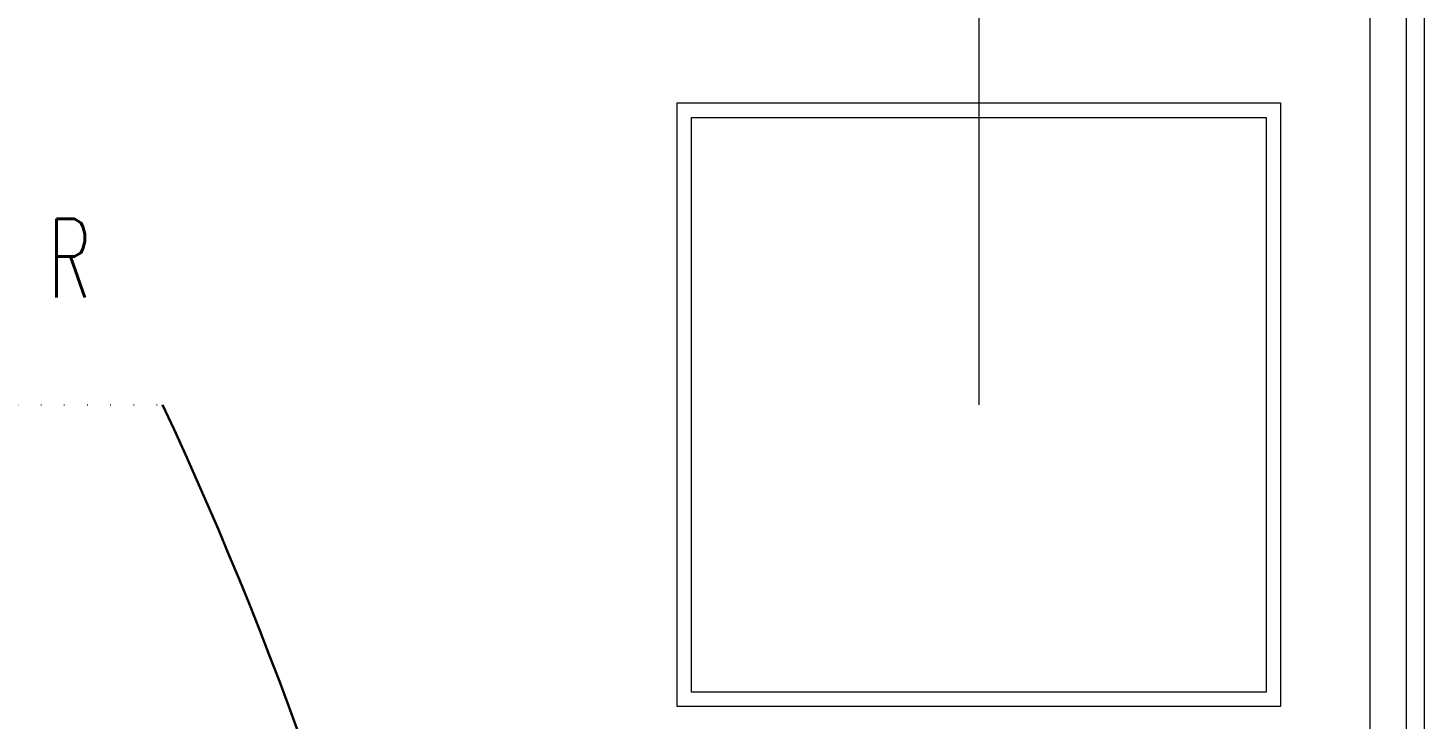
# Model space of a CAD drawing. Extents: x -2012 to 34975, y -1043 to 8321.
# Drawn here: x 26103.5 to 26297.8, y 3808.8 to 3904.9 of the extents above; entities that cross this region are included whole.
import ezdxf
from ezdxf.enums import TextEntityAlignment as Align

# ---------------------------------------------------------------- set-up
doc = ezdxf.new("R2010")
doc.units = 0
doc.header["$LTSCALE"] = 25
doc.linetypes.add('DOT2', pattern=[0.125, 0, -0.125])
doc.layers.get('0').update_dxf_attribs({"color": 9, "lineweight": 9})
for name, color, linetype, lineweight in [('01', 9, 'Continuous', 9), ('06C', 9, 'Continuous', 9), ('06D', 9, 'Continuous', 9), ('14', 9, 'Continuous', 9), ('24', 9, 'Continuous', 9), ('31', 9, 'Continuous', 9), ('E-KABLO', 7, 'Continuous', 30), ('E-LİNYE', 7, 'Continuous', 30)]:
    doc.layers.add(name, color=color, linetype=linetype, lineweight=lineweight)
doc.styles.add('E-YAZI', font='txttw.shx')
doc.styles.add('TX-TEXT', font='')
doc.styles.get('TX-TEXT').set_extended_font_data('TrSah Futura Lt BT')

# ---------------------------------------------------------------- blocks, each defined once
blk = doc.blocks.new('p-kolon-80x80-vw')
at = {"layer": '01'}
blk.add_lwpolyline([(-39.99999999999273, -40), (-39.99999999999273, 40), (39.99999999999273, 40), (39.99999999999273, -40)], close=True, dxfattribs=at)
blk = doc.blocks.new('p-aks_vw')
at = {"layer": '24', "ltscale": 2}
blk.add_lwpolyline([(4839.999995694029, 3837.500000002332), (4839.999995694029, 3540.000000000411)], dxfattribs=at)
blk = doc.blocks.new('p-vw-aydınlatma2')
at = {"linetype": 'DOT2'}
for points in [[(0, 37.5), (0, -37.5)], [(-38.64477379632081, 0), (36.3552262036792, 0)]]:
    blk.add_lwpolyline(points, dxfattribs=at)
at = {"linetype": 'ByBlock'}
for points in [[(-10, 7.5), (10, 7.5), (10, 27.5), (-10, 27.5), (-10, 7.5)], [(-10, -27.5), (10, -27.5), (10, -7.5), (-10, -7.5), (-10, -27.5)]]:
    blk.add_lwpolyline(points, dxfattribs=at)
at = {"insert": (-20.93887370329685, 39.58179793450108), "char_height": 14, "width": 14.59600000000136, "attachment_point": 1, "rotation": 90, "style": 'TX-TEXT'}
blk.add_mtext('2-1', dxfattribs=at)

msp = doc.modelspace()

# ---------------------------------------------------------------- linework, layer by layer
at = {"layer": '06C'}
msp.add_lwpolyline([(26277.83833274701, 3964.259896918746), (26277.83833274701, 3914.500000002739), (26297.83833276053, 3914.500000002739), (26297.83833031181, 290.4424883152201), (26277.83833280996, 290.4424883287411), (26277.83173080948, 241.4999837377711)], dxfattribs=at)
at = {"layer": '06D'}
msp.add_lwpolyline([(26290.33833287251, 3912.00000000274), (26295.33833287251, 3912.00000000274), (26295.3383328724, 1650.499999905425), (26290.3383328724, 1650.499999905425)], close=True, dxfattribs=at)
at = {"layer": '14'}
msp.add_lwpolyline([(26193.83833304833, 3894.500004289996), (26277.83833304832, 3894.500004289996), (26277.83833304832, 3810.500004289996), (26193.83833304833, 3810.500004289996)], close=True, dxfattribs=at)
at = {"layer": 'E-KABLO', "color": 6}
msp.add_arc((25626.3581209597, 3620.000000001934), 547.6395091477066, 334.8778576548599, 25.12214234514007, dxfattribs=at)

# ---------------------------------------------------------------- block references
msp.add_blockref('p-kolon-80x80-vw', (26235.83833316025, 3852.500000003232))
at = {"layer": '24'}
msp.add_blockref('p-aks_vw', (21395.83833316022, 312.5000000025248), dxfattribs=at)
at = {"layer": '31', "linetype": 'ByBlock'}
msp.add_blockref('p-vw-aydınlatma2', (26085.8383331622, 3852.500000004424), dxfattribs=at)

# ---------------------------------------------------------------- texts
at = {"layer": 'E-LİNYE', "color": 3, "linetype": 'Continuous', "style": 'E-YAZI', "width": 0.6}
msp.add_text('R', height=10.9375, dxfattribs=at).set_placement((26109.25819158045, 3872.888710047223), align=Align.MIDDLE_CENTER)

doc.saveas('drawing.dxf')
